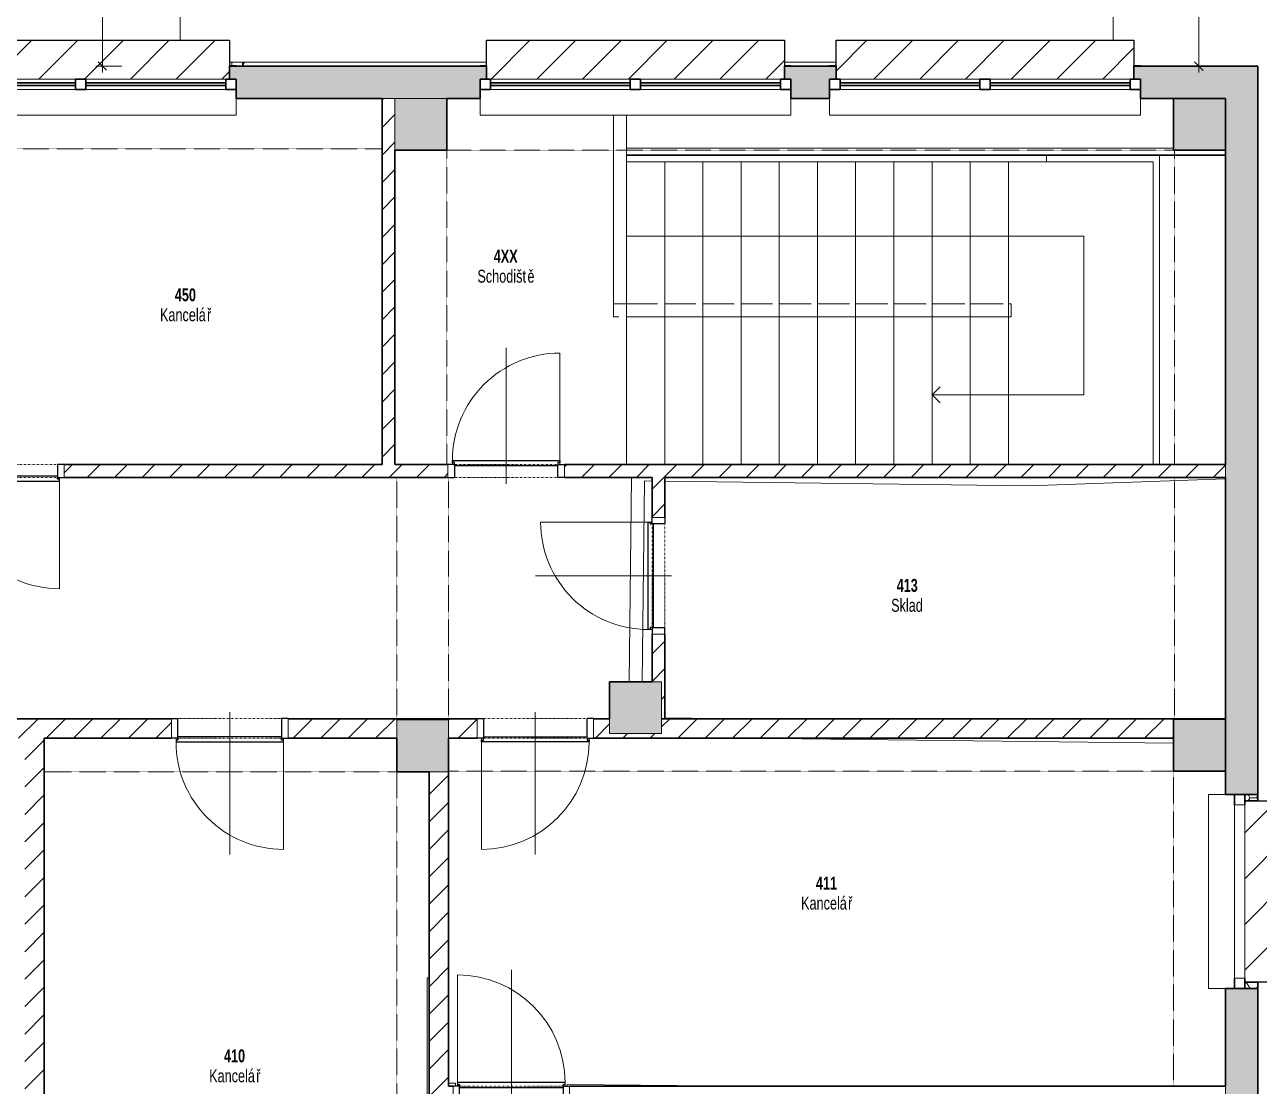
# Model space of a CAD drawing. Header units: millimetres. Extents: x 46521 to 257780, y -45352 to 20466.
# Drawn here: x 86866 to 96402, y -25119 to -16918 of the extents above; entities that cross this region are included whole.
import ezdxf

# ---------------------------------------------------------------- set-up
doc = ezdxf.new("R2010")
doc.units = ezdxf.units.MM
doc.linetypes.add('Dash dot dot', pattern=[5, 2, -1, 0, -1, 0, -1])
doc.linetypes.add('Čerchovaná se dvěma tečkami', pattern=[2.59, 1, -0.53, 0, -0.53, 0, -0.53])
for name, color, linetype, lineweight in [('A-ANNO-DIMS', 211, 'Continuous', 9), ('A-ANNO-DIMS-50', 211, 'Continuous', 9), ('A-AREA-IDEN', 2, 'Continuous', 9), ('A-DETL', 90, 'Continuous', 13), ('A-DOOR', 31, 'Continuous', 13), ('A-DOOR-FRAM', 31, 'Continuous', 25), ('A-FLOR', 192, 'Continuous', 13), ('A-FLOR-HRAL', 11, 'Continuous', 13), ('A-GENM', 13, 'Continuous', 13), ('A-GLAZ', 151, 'Continuous', 13), ('A-ROOF', 132, 'Continuous', 13), ('A-WALL', 113, 'Continuous', 13), ('A-WALL-PATT', 111, 'Continuous', 35), ('Q-SPCQ', 91, 'Continuous', 13), ('S-COLS', 52, 'Continuous', 13), ('S-STRS', 31, 'Continuous', 13), ('S-STRS-ANNO', 31, 'Continuous', 13)]:
    doc.layers.add(name, color=color, linetype=linetype, lineweight=lineweight)
doc.styles.add('Arial_2', font='arial.ttf', dxfattribs={"width": 0.7, "height": 100})
doc.styles.add('Arial_B', font='arialbd.ttf', dxfattribs={"width": 0.7, "height": 100})
doc.dimstyles.new('Vnitřní_-_průhledné', dxfattribs={"dimscale": 304.8, "dimtxt": 102.02594, "dimasz": 0.213255, "dimexe": 0.164042, "dimexo": 0.0625, "dimgap": 0.032808, "dimtad": 1, "dimdec": 0, "dimrnd": 5, "dimzin": 0, "dimdsep": 46, "dimtxsty": 'Arial_2', "dimblk1": 'OBLIQUE', "dimblk2": 'OBLIQUE', "dimsah": 1, "dimcen": 0.09, "dimdle": 0.164042, "dimazin": 0, "dimtfac": 1, "dimtdec": 4, "dimtix": 1, "dimtmove": 0, "dimatfit": 3, "dimfxl": 0.492126, "dimfxlon": 1, "dimtvp": 1, "dimtolj": 1, "dimtzin": 0, "dimarcsym": 2})
pattern_1 = [(45, (0, 0), (-106.06602, 106.06602), [])]

# ---------------------------------------------------------------- blocks, each defined once
blk = doc.blocks.new('DVERE_1k_oblozka - DD03_01_800x1970_koupelna-1549521-2NP_DEMOLICE B')
at = {"layer": 'A-DOOR'}
for p, q in [((-415, 47.1), (-415, 907.1)), ((0, -102.9), (0, 947.1)), ((-400, 47.1), (-450, 47.1)), ((-450, 47.1), (-450, -52.9)), ((-400, -52.9), (-400, 47.1)), ((305, 77.1), (-305, 77.1)), ((450, 47.1), (400, 47.1)), ((400, 47.1), (400, -52.9)), ((415, 77.1), (415, 47.1)), ((450, -52.9), (450, 47.1)), ((-450, -52.9), (-400, -52.9)), ((400, -52.9), (450, -52.9))]:
    blk.add_line(p, q, dxfattribs=at)
at = {"layer": 'A-DOOR', "lineweight": 25}
for p, q in [((415, 77.1), (-415, 77.1)), ((-415, 77.1), (-415, 62.1)), ((-415, 62.1), (-400, 62.1)), ((-400, 62.1), (-400, 47.1)), ((-400, 37.1), (400, 37.1)), ((400, 47.1), (400, 62.1)), ((400, 62.1), (415, 62.1)), ((415, 62.1), (415, 77.1))]:
    blk.add_line(p, q, dxfattribs=at)
at = {"layer": 'A-DOOR', "linetype": 'Čerchovaná se dvěma tečkami'}
for p, q in [((-400, 47.1), (400, 47.1)), ((-400, -52.9), (400, -52.9))]:
    blk.add_line(p, q, dxfattribs=at)
at = {"layer": 'A-DOOR'}
blk.add_arc((-415, 77.1), 830, 360, 90, dxfattribs=at)
at = {"layer": 'A-DOOR-FRAM'}
for p, q in [((-400, 47.1), (-450, 47.1)), ((-400, -52.9), (-400, 47.1)), ((400, 47.1), (400, -52.9)), ((400, 47.1), (450, 47.1)), ((-450, -52.9), (-400, -52.9)), ((450, -52.9), (400, -52.9))]:
    blk.add_line(p, q, dxfattribs=at)
blk = doc.blocks.new('DVERE_1k_oblozka - DD03_01_800x1970_koupelna-1549508-2NP_DEMOLICE B')
at = {"layer": 'A-DOOR'}
for p, q in [((0, -127.9), (0, 972.1)), ((-415, 72.1), (-415, 932.1)), ((305, 102.1), (-305, 102.1)), ((415, 102.1), (415, 72.1)), ((-400, 72.1), (-450, 72.1)), ((-450, 72.1), (-450, -77.9)), ((-400, -77.9), (-400, 72.1)), ((450, 72.1), (400, 72.1)), ((400, 72.1), (400, -77.9)), ((450, -77.9), (450, 72.1)), ((-450, -77.9), (-400, -77.9)), ((400, -77.9), (450, -77.9))]:
    blk.add_line(p, q, dxfattribs=at)
at = {"layer": 'A-DOOR', "lineweight": 25}
for p, q in [((415, 102.1), (-415, 102.1)), ((-415, 102.1), (-415, 87.1)), ((415, 87.1), (415, 102.1)), ((-415, 87.1), (-400, 87.1)), ((-400, 87.1), (-400, 72.1)), ((-400, 62.1), (400, 62.1)), ((400, 72.1), (400, 87.1)), ((400, 87.1), (415, 87.1))]:
    blk.add_line(p, q, dxfattribs=at)
at = {"layer": 'A-DOOR', "linetype": 'Čerchovaná se dvěma tečkami'}
for p, q in [((-400, 72.1), (400, 72.1)), ((-400, -77.9), (400, -77.9))]:
    blk.add_line(p, q, dxfattribs=at)
at = {"layer": 'A-DOOR'}
blk.add_arc((-415, 102.1), 830, 360, 90, dxfattribs=at)
at = {"layer": 'A-DOOR-FRAM'}
for p, q in [((-400, 72.1), (-450, 72.1)), ((-400, -77.9), (-400, 72.1)), ((400, 72.1), (400, -77.9)), ((400, 72.1), (450, 72.1)), ((-450, -77.9), (-400, -77.9)), ((450, -77.9), (400, -77.9))]:
    blk.add_line(p, q, dxfattribs=at)
blk = doc.blocks.new('DVERE_1k_oblozka - DD03_01_800x1970_koupelna-1549519-2NP_DEMOLICE B')
at = {"layer": 'A-DOOR'}
for p, q in [((0, 102.9), (0, -947.1)), ((-450, 52.9), (-400, 52.9)), ((-450, -47.1), (-450, 52.9)), ((-400, 52.9), (-400, -47.1)), ((400, 52.9), (450, 52.9)), ((400, -47.1), (400, 52.9)), ((450, 52.9), (450, -47.1)), ((-400, -47.1), (-450, -47.1)), ((-415, -47.1), (-415, -907.1)), ((305, -77.1), (-305, -77.1)), ((450, -47.1), (400, -47.1)), ((415, -77.1), (415, -47.1))]:
    blk.add_line(p, q, dxfattribs=at)
at = {"layer": 'A-DOOR', "linetype": 'Čerchovaná se dvěma tečkami'}
for p, q in [((-400, 52.9), (400, 52.9)), ((-400, -47.1), (400, -47.1))]:
    blk.add_line(p, q, dxfattribs=at)
at = {"layer": 'A-DOOR', "lineweight": 25}
for p, q in [((-415, -62.1), (-400, -62.1)), ((-415, -77.1), (-415, -62.1)), ((415, -77.1), (-415, -77.1)), ((-400, -37.1), (400, -37.1)), ((-400, -62.1), (-400, -47.1)), ((400, -47.1), (400, -62.1)), ((400, -62.1), (415, -62.1)), ((415, -62.1), (415, -77.1))]:
    blk.add_line(p, q, dxfattribs=at)
at = {"layer": 'A-DOOR'}
blk.add_arc((-415, -77.1), 830, 270, 0, dxfattribs=at)
at = {"layer": 'A-DOOR-FRAM'}
for p, q in [((-450, 52.9), (-400, 52.9)), ((-400, 52.9), (-400, -47.1)), ((400, -47.1), (400, 52.9)), ((450, 52.9), (400, 52.9)), ((-400, -47.1), (-450, -47.1)), ((400, -47.1), (450, -47.1))]:
    blk.add_line(p, q, dxfattribs=at)
blk = doc.blocks.new('DVERE_1k_oblozka - DD03_01_800x1970_koupelna-1549528-2NP_DEMOLICE B')
at = {"layer": 'A-DOOR'}
for p, q in [((0, 127.9), (0, -972.1)), ((-450, 77.9), (-400, 77.9)), ((-450, -72.1), (-450, 77.9)), ((-400, 77.9), (-400, -72.1)), ((400, 77.9), (450, 77.9)), ((400, -72.1), (400, 77.9)), ((450, 77.9), (450, -72.1)), ((-400, -72.1), (-450, -72.1)), ((-415, -72.1), (-415, -932.1)), ((450, -72.1), (400, -72.1)), ((415, -102.1), (415, -72.1)), ((305, -102.1), (-305, -102.1))]:
    blk.add_line(p, q, dxfattribs=at)
at = {"layer": 'A-DOOR', "linetype": 'Čerchovaná se dvěma tečkami'}
for p, q in [((-400, 77.9), (400, 77.9)), ((-400, -72.1), (400, -72.1))]:
    blk.add_line(p, q, dxfattribs=at)
at = {"layer": 'A-DOOR', "lineweight": 25}
for p, q in [((-415, -87.1), (-400, -87.1)), ((-415, -102.1), (-415, -87.1)), ((-400, -62.1), (400, -62.1)), ((-400, -87.1), (-400, -72.1)), ((400, -72.1), (400, -87.1)), ((400, -87.1), (415, -87.1)), ((415, -87.1), (415, -102.1)), ((415, -102.1), (-415, -102.1))]:
    blk.add_line(p, q, dxfattribs=at)
at = {"layer": 'A-DOOR'}
blk.add_arc((-415, -102.1), 830, 270, 0, dxfattribs=at)
at = {"layer": 'A-DOOR-FRAM'}
for p, q in [((-450, 77.9), (-400, 77.9)), ((-400, 77.9), (-400, -72.1)), ((400, -72.1), (400, 77.9)), ((450, 77.9), (400, 77.9)), ((-400, -72.1), (-450, -72.1)), ((400, -72.1), (450, -72.1))]:
    blk.add_line(p, q, dxfattribs=at)
blk = doc.blocks.new('OKNO_2k_ - OKNO_2k_2400 x 1500-1963719-2NP_DEMOLICE B')
at = {"layer": 'A-GLAZ'}
h = blk.add_hatch(dxfattribs=at)
h.set_pattern_fill('FP_68', color=256, style=0, pattern_type=2)
h.set_pattern_definition([(0, (-87298.374, 17363.343), (75, 43.3), [50, -100]), (60, (-87248.374, 17363.343), (0.0011, 86.601905), [50, -100]), (300, (-87248.374, 17363.343), (74.9989, -43.301905), [50, -100])])
h.paths.add_polyline_path([(1150.5, 125), (1200, 125), (1200, 126), (1150, 126), (1150, 125)])
h.paths.add_polyline_path([(-1150.5, 125), (-1150, 125), (-1150, 126), (-1200, 126), (-1200, 125)])
at = {"layer": 'A-GLAZ', "lineweight": 35}
for p, q in [((-1150, 126), (-1200, 126)), ((-1200, 126), (-1200, 125)), ((-1150, 125), (-1150, 126)), ((1150, 126), (1150, 125)), ((1200, 126), (1150, 126)), ((1200, 125), (1200, 126)), ((-1120, 25), (-1150, 25)), ((-1120, -55), (-1120, 25)), ((40, 25), (-40, 25)), ((-40, 25), (-40, -55)), ((40, -55), (40, 25)), ((1150, 25), (1120, 25)), ((1120, 25), (1120, -55)), ((-1200, -55), (-1120, -55)), ((-40, -5), (-1120, -5)), ((-1120, -5), (-1120, -25)), ((-1120, -25), (-40, -25)), ((-40, -25), (-40, -5)), ((-40, -55), (40, -55)), ((1120, -5), (40, -5)), ((40, -5), (40, -25)), ((40, -25), (1120, -25)), ((1120, -25), (1120, -5)), ((1120, -55), (1200, -55))]:
    blk.add_line(p, q, dxfattribs=at)
at = {"layer": 'A-GLAZ'}
for p, q in [((-40, 25), (-1120, 25)), ((1120, 25), (40, 25)), ((-1120, -55), (-40, -55)), ((40, -55), (1120, -55))]:
    blk.add_line(p, q, dxfattribs=at)
blk = doc.blocks.new('parapet s nosem_vnitní - parapet s nosem_vnitní-1280305-2NP_DEMOLICE B')
at = {"layer": 'A-GENM'}
for p, q in [((-1200, -190), (-1200, -70)), ((1200, -70), (1200, -190)), ((-1200, -190), (-1200, -200)), ((1200, -200), (1200, -190)), ((-1200, -200), (1200, -200))]:
    blk.add_line(p, q, dxfattribs=at)
blk = doc.blocks.new('parapet_ext - parapet_ext-V34-2NP_DEMOLICE B')
at = {"layer": 'Q-SPCQ'}
h = blk.add_hatch(dxfattribs=at)
h.set_pattern_fill('FP_69', color=41, style=0, pattern_type=2)
h.set_pattern_definition([(45, (-87298.37, 17338.34), (-176.7767, 176.7767), [])])
h.paths.add_polyline_path([(1150, 0), (1150, 300), (-1150, 300), (-1150, 0), (1120, 0)])
at = {"layer": 'Q-SPCQ', "color": 51, "lineweight": 25}
for p, q in [((-1150, 101), (-1150, 300)), ((-1150, 300), (1150, 300)), ((1150, 300), (1150, 101))]:
    blk.add_line(p, q, dxfattribs=at)
blk = doc.blocks.new('OKNO_1k_nadsvetlik - OKNO_1k_nadsvetlik_1500x1800-1969513-2NP_DEMOLICE B')
at = {"layer": 'A-GLAZ'}
h = blk.add_hatch(dxfattribs=at)
h.set_pattern_fill('FP_76', color=256, style=0, pattern_type=2)
h.set_pattern_definition([(90, (-23614.283, -96264.626), (-43.3, 75), [50, -100]), (150, (-23614.283, -96214.626), (-86.601905, 0.0011), [50, -100]), (30, (-23614.283, -96214.626), (43.301905, 74.9989), [50, -100])])
h.paths.add_polyline_path([(750, 126), (700, 126), (700, 25), (750, 25), (750, 125)])
h.paths.add_polyline_path([(-700, 25), (-700, 126), (-750, 126), (-750, 25), (-720.9, 25)])
at = {"layer": 'A-GLAZ', "lineweight": 35}
for p, q in [((-700, 126), (-750, 126)), ((-750, 126), (-750, 125)), ((-700, 25), (-700, 126)), ((700, 126), (700, 25)), ((750, 126), (700, 126)), ((750, 125), (750, 126)), ((-750, 25), (-700, 25)), ((-670, 25), (-750, 25)), ((750, 25), (670, 25)), ((700, 25), (750, 25)), ((-750, -55), (-670, -55)), ((670, -55), (750, -55))]:
    blk.add_line(p, q, dxfattribs=at)
at = {"layer": 'A-GLAZ'}
for p, q in [((670, 25), (-670, 25)), ((-670, 25), (-670, -55)), ((670, -55), (670, 25)), ((-670, -55), (670, -55))]:
    blk.add_line(p, q, dxfattribs=at)
blk = doc.blocks.new('parapet s nosem_vnitní - parapet s nosem_vnitní-1280338-2NP_DEMOLICE B')
at = {"layer": 'A-GENM'}
for p, q in [((-750, -190), (-750, -70)), ((750, -70), (750, -190)), ((-750, -190), (-750, -200)), ((750, -200), (750, -190)), ((-750, -200), (750, -200))]:
    blk.add_line(p, q, dxfattribs=at)
blk = doc.blocks.new('parapet_ext - parapet_ext-1802104-2NP_DEMOLICE B')
at = {"layer": 'Q-SPCQ'}
h = blk.add_hatch(dxfattribs=at)
h.set_pattern_fill('FP_77', color=41, style=0, pattern_type=2)
h.set_pattern_definition([(135, (-23614.28, -96289.63), (-176.7767, -176.7767), [])])
h.paths.add_polyline_path([(700, 101), (700, 300), (-700, 300), (-700, 0), (700, 0)])
at = {"layer": 'Q-SPCQ', "color": 51, "lineweight": 25}
for p, q in [((-700, 101), (-700, 300)), ((-700, 300), (700, 300)), ((700, 300), (700, 101))]:
    blk.add_line(p, q, dxfattribs=at)
blk = doc.blocks.new('OKNO_2k_ - OKNO_2k_2400 x 1500-V56-2NP_DEMOLICE B')
at = {"layer": 'A-GLAZ'}
h = blk.add_hatch(dxfattribs=at)
h.set_pattern_fill('FP_92', color=256, style=0, pattern_type=2)
h.set_pattern_definition([(0, (-91583.374, 17363.343), (75, 43.3), [50, -100]), (60, (-91533.374, 17363.343), (0.0011, 86.601905), [50, -100]), (300, (-91533.374, 17363.343), (74.9989, -43.301905), [50, -100])])
h.paths.add_polyline_path([(1200, 125), (1200, 126), (1150, 126), (1150.5, 125)])
h.paths.add_polyline_path([(-1200, 125), (-1150, 125), (-1150, 126), (-1200, 126)])
at = {"layer": 'A-GLAZ', "lineweight": 35}
for p, q in [((-1150, 126), (-1200, 126)), ((-1200, 126), (-1200, 125)), ((-1150, 125), (-1150, 126)), ((1150, 126), (1150, 125)), ((1200, 126), (1150, 126)), ((1200, 125), (1200, 126)), ((-1120, 25), (-1150, 25)), ((-1120, -55), (-1120, 25)), ((40, 25), (-40, 25)), ((-40, 25), (-40, -55)), ((40, -55), (40, 25)), ((1150, 25), (1120, 25)), ((1120, 25), (1120, -55)), ((-1200, -55), (-1120, -55)), ((-40, -5), (-1120, -5)), ((-1120, -5), (-1120, -25)), ((-1120, -25), (-40, -25)), ((-40, -25), (-40, -5)), ((-40, -55), (40, -55)), ((1120, -5), (40, -5)), ((40, -5), (40, -25)), ((40, -25), (1120, -25)), ((1120, -25), (1120, -5)), ((1120, -55), (1200, -55))]:
    blk.add_line(p, q, dxfattribs=at)
at = {"layer": 'A-GLAZ'}
for p, q in [((-40, 25), (-1120, 25)), ((1120, 25), (40, 25)), ((-1120, -55), (-40, -55)), ((40, -55), (1120, -55))]:
    blk.add_line(p, q, dxfattribs=at)
blk = doc.blocks.new('parapet_ext - parapet_ext-V57-2NP_DEMOLICE B')
at = {"layer": 'Q-SPCQ'}
h = blk.add_hatch(dxfattribs=at)
h.set_pattern_fill('FP_93', color=41, style=0, pattern_type=2)
h.set_pattern_definition([(45, (-91583.37, 17338.34), (-176.7767, 176.7767), [])])
h.paths.add_polyline_path([(1120, 0), (1150, 0), (1150, 300), (-1150, 300), (-1150, 0), (40, 0)])
at = {"layer": 'Q-SPCQ', "color": 51, "lineweight": 25}
for p, q in [((-1150, 101), (-1150, 300)), ((-1150, 300), (1150, 300)), ((1150, 300), (1150, 101))]:
    blk.add_line(p, q, dxfattribs=at)
blk = doc.blocks.new('OKNO_2k_ - OKNO_2k_2400 x 1500-V58-2NP_DEMOLICE B')
at = {"layer": 'A-GLAZ'}
h = blk.add_hatch(dxfattribs=at)
h.set_pattern_fill('FP_94', color=256, style=0, pattern_type=2)
h.set_pattern_definition([(0, (-94283.374, 17363.343), (75, 43.3), [50, -100]), (60, (-94233.374, 17363.343), (0.0011, 86.601905), [50, -100]), (300, (-94233.374, 17363.343), (74.9989, -43.301905), [50, -100])])
h.paths.add_polyline_path([(1200, 125), (1200, 126), (1150, 126), (1150.5, 125)])
h.paths.add_polyline_path([(-1200, 125), (-1150, 125), (-1150, 126), (-1200, 126)])
at = {"layer": 'A-GLAZ', "lineweight": 35}
for p, q in [((-1150, 126), (-1200, 126)), ((-1200, 126), (-1200, 125)), ((-1150, 125), (-1150, 126)), ((1150, 126), (1150, 125)), ((1200, 126), (1150, 126)), ((1200, 125), (1200, 126)), ((-1120, 25), (-1150, 25)), ((-1120, -55), (-1120, 25)), ((40, 25), (-40, 25)), ((-40, 25), (-40, -55)), ((40, -55), (40, 25)), ((1150, 25), (1120, 25)), ((1120, 25), (1120, -55)), ((-1200, -55), (-1120, -55)), ((-40, -5), (-1120, -5)), ((-1120, -5), (-1120, -25)), ((-1120, -25), (-40, -25)), ((-40, -25), (-40, -5)), ((-40, -55), (40, -55)), ((1120, -5), (40, -5)), ((40, -5), (40, -25)), ((40, -25), (1120, -25)), ((1120, -25), (1120, -5)), ((1120, -55), (1200, -55))]:
    blk.add_line(p, q, dxfattribs=at)
at = {"layer": 'A-GLAZ'}
for p, q in [((-40, 25), (-1120, 25)), ((1120, 25), (40, 25)), ((-1120, -55), (-40, -55)), ((40, -55), (1120, -55))]:
    blk.add_line(p, q, dxfattribs=at)
blk = doc.blocks.new('parapet_ext - parapet_ext-V59-2NP_DEMOLICE B')
at = {"layer": 'Q-SPCQ'}
h = blk.add_hatch(dxfattribs=at)
h.set_pattern_fill('FP_95', color=41, style=0, pattern_type=2)
h.set_pattern_definition([(45, (-94283.37, 17338.34), (-176.7767, 176.7767), [])])
h.paths.add_polyline_path([(1120, 0), (1150, 0), (1150, 300), (-1150, 300), (-1150, 0), (804.7, 0)])
at = {"layer": 'Q-SPCQ', "color": 51, "lineweight": 25}
for p, q in [((-1150, 101), (-1150, 300)), ((-1150, 300), (1150, 300)), ((1150, 300), (1150, 101))]:
    blk.add_line(p, q, dxfattribs=at)
blk = doc.blocks.new('Typ horního madla - Horní madlo_Vnitřní_-1837963-2NP_DEMOLICE B')
at = {"layer": 'A-FLOR-HRAL'}
for p, q in [((91514.2, -17977.7), (91514.2, -17927.7)), ((91514.2, -17927.7), (93645.2, -17927.7)), ((94759.2, -17927.7), (94759.2, -17977.7)), ((95630.9, -17927.7), (95630.9, -20315.3)), ((94464.2, -17977.7), (91514.2, -17977.7)), ((94759.2, -17977.7), (94464.2, -17977.7)), ((95580.9, -17977.7), (94759.2, -17977.7)), ((95580.9, -20315.3), (95580.9, -17977.7))]:
    blk.add_line(p, q, dxfattribs=at)
blk = doc.blocks.new('Typ horního madla - Horní madlo_Vnitřní_-V74-2NP_DEMOLICE B')
at = {"layer": 'A-FLOR-HRAL'}
for p, q in [((91514.2, -17977.7), (91514.2, -17927.7)), ((93645.2, -17927.7), (91514.2, -17927.7)), ((95630.9, -20315.3), (95630.9, -17927.7)), ((94759.2, -17977.7), (91514.2, -17977.7)), ((95580.9, -17977.7), (94759.2, -17977.7)), ((95580.9, -20315.3), (95580.9, -17977.7))]:
    blk.add_line(p, q, dxfattribs=at)
blk = doc.blocks.new('Typ horního madla - Horní madlo_Vnitřní_-1852405-2NP_DEMOLICE B')
at = {"layer": 'A-FLOR-HRAL'}
for p, q in [((91514.6, -17923.3), (91514.6, -17873.3)), ((91514.6, -17873.3), (95739.6, -17873.3)), ((96139.6, -17923.3), (91514.6, -17923.3))]:
    blk.add_line(p, q, dxfattribs=at)
blk = doc.blocks.new('Typ horního madla - Horní madlo_Vnitřní_-V80-2NP_DEMOLICE B')
at = {"layer": 'A-FLOR-HRAL'}
for p, q in [((91514.6, -17873.3), (91514.6, -17923.3)), ((91514.6, -17873.3), (95739.6, -17873.3)), ((91514.6, -17923.3), (96139.6, -17923.3))]:
    blk.add_line(p, q, dxfattribs=at)
blk = doc.blocks.new('Betonový čtvercový sloup - 400 x 400-1924018-2NP_DEMOLICE B')
at = {"layer": 'S-COLS'}
blk.add_hatch(color=9, dxfattribs=at).paths.add_polyline_path([(200, -200), (200, 200), (-200, 200), (-200, -200), (-95.4, -200)])
at = {"layer": 'S-COLS', "lineweight": 35}
for p, q in [((200, 200), (-200, 200)), ((-200, 200), (-200, -200)), ((200, -200), (200, 200)), ((-200, -200), (200, -200))]:
    blk.add_line(p, q, dxfattribs=at)
blk = doc.blocks.new('DIMBLOCK108-2NP_DEMOLICE B')
at = {"layer": 'A-ANNO-DIMS-50', "lineweight": 18}
for p, q in [((87466.1, -1060.6), (87433.6, -1028.1)), ((87466.1, -1060.6), (87498.6, -1093.1)), ((87466.1, -17238.3), (87433.6, -17205.8)), ((87466.1, -17238.3), (87498.6, -17270.8))]:
    blk.add_line(p, q, dxfattribs=at)
at = {"layer": 'A-ANNO-DIMS-50'}
for p, q in [((87466.1, -17288.3), (87466.1, -1010.6)), ((87466.1, -1060.6), (87416.1, -1060.6)), ((87466.1, -1060.6), (87616.1, -1060.6)), ((87466.1, -17238.3), (87416.1, -17238.3)), ((87466.1, -17238.3), (87616.1, -17238.3))]:
    blk.add_line(p, q, dxfattribs=at)
at = {"layer": 'A-ANNO-DIMS-50', "color": 0, "insert": (87326.3, -9282.9), "char_height": 100, "width": 320.204, "attachment_point": 1, "rotation": 90, "line_spacing_factor": 0.941778, "style": 'Arial_2'}
blk.add_mtext('16180', dxfattribs=at)
blk = doc.blocks.new('_Oblique')
at = {"color": 0, "linetype": 'ByBlock', "lineweight": -2}
blk.add_line((-0.5, -0.5), (0.5, 0.5), dxfattribs=at)
blk = doc.blocks.new('DIMBLOCK110-2NP_DEMOLICE B')
at = {"layer": 'A-ANNO-DIMS-50', "lineweight": 18}
for p, q in [((95940.8, -1063.6), (95908.3, -1031.1)), ((95940.8, -1063.6), (95973.3, -1096.1)), ((95934.6, -17238.5), (95902.1, -17206)), ((95934.6, -17238.5), (95967.1, -17271))]:
    blk.add_line(p, q, dxfattribs=at)
at = {"layer": 'A-ANNO-DIMS-50'}
for p, q in [((95940.8, -1013.6), (95934.6, -17288.5)), ((95940.8, -1063.6), (95790.8, -1063.6)), ((95940.8, -1063.6), (95990.8, -1063.6)), ((95934.6, -17238.5), (95784.6, -17238.5)), ((95934.6, -17238.5), (95984.6, -17238.6))]:
    blk.add_line(p, q, dxfattribs=at)
at = {"layer": 'A-ANNO-DIMS-50', "color": 0, "insert": (95797.9, -9284.5), "char_height": 100, "width": 320.204, "attachment_point": 1, "rotation": 90, "line_spacing_factor": 0.941778, "style": 'Arial_2'}
blk.add_mtext('16175', dxfattribs=at)

msp = doc.modelspace()

# ---------------------------------------------------------------- hatches: boundary and pattern name
at = {"layer": 'A-WALL-PATT', "lineweight": 13}
h = msp.add_hatch(dxfattribs=at)
h.set_pattern_fill('FP_42', color=256, angle=-315, style=0, pattern_type=2)
h.set_pattern_definition([(225, (83855.62, -17238.34), (143.684, -143.684), []), (180, (83626.68, -17305.65), (-143.684, -143.684), [25.4, -261.968]), (225, (83601.28, -17305.65), (143.684, -143.684), [25.4, -177.8]), (270, (83583.32, -17323.6), (143.684, -143.684), [25.4, -261.968]), (315, (83583.32, -17349), (143.684, 143.684), [25.4, -177.8]), (180, (83626.68, -17366.97), (-143.684, -143.684), [25.4, -261.968]), (225, (83644.64, -17349), (143.684, -143.684), [25.4, -177.8]), (270, (83644.64, -17323.61), (143.684, -143.684), [25.4, -261.968]), (315, (83626.68, -17305.65), (143.684, 143.684), [25.4, -177.8]), (225, (83560.1, -17390.19), (143.684, -143.684), [50.8, -152.4])])
h.paths.add_polyline_path([(95739.6, -17488.3), (96139.6, -17488.3), (96139.6, -17238.3), (95433.4, -17238.3), (95433.4, -17338.3), (95483.4, -17338.3), (95483.4, -17488.3)])
h.paths.add_polyline_path([(93083.4, -17488.3), (93083.4, -17338.3), (93133.4, -17338.3), (93133.4, -17238.3), (92733.4, -17238.3), (92733.4, -17338.3), (92783.4, -17338.3), (92783.4, -17488.3), (92819.8, -17488.3)])
h.paths.add_polyline_path([(90383.4, -17488.3), (90383.4, -17338.3), (90433.4, -17338.3), (90433.4, -17238.3), (88448.4, -17238.3), (88448.4, -17338.3), (88498.4, -17338.3), (88498.4, -17488.3), (90125.8, -17488.3)])
h.paths.add_polyline_path([(85871.3, -17488.3), (86098.4, -17488.3), (86098.4, -17338.3), (86148.4, -17338.3), (86148.4, -17238.3), (85768.4, -17238.3), (85768.4, -17488.3)])
h.paths.add_polyline_path([(84568.4, -17488.3), (84568.4, -17238.3), (83468.4, -17238.3), (83468.4, -17488.3), (83689.1, -17488.3), (83689.1, -17408.3), (84089.1, -17408.3), (84089.1, -17488.3)])
h.paths.add_polyline_path([(82268.4, -17488.3), (82268.4, -17238.3), (81918.4, -17238.3), (81918.4, -17338.3), (81968.4, -17338.3), (81968.4, -17488.3), (82234.5, -17488.3)])
h.paths.add_polyline_path([(79210.1, -17488.3), (79568.4, -17488.3), (79568.4, -17338.3), (79618.4, -17338.3), (79618.4, -17238.3), (77533.3, -17238.3), (77533.3, -17488.3), (78253.3, -17488.3)])
h.paths.add_polyline_path([(76633.3, -17488.3), (76633.3, -17238.3), (75433.3, -17238.3), (75433.3, -17488.3), (76185.8, -17488.3)])
h.paths.add_polyline_path([(73541.8, -17488.3), (74533.3, -17488.3), (74533.3, -17238.3), (74422.2, -17238.3), (74421.8, -17378.7), (74421.5, -17381), (74419.6, -17385.6), (74416.6, -17389.5), (74412.6, -17392.5), (74408, -17394.4), (74403.1, -17395.1), (74398.2, -17394.4), (74393.6, -17392.5), (74389.6, -17389.5), (74386.6, -17385.6), (74384.7, -17381), (74384.1, -17372.4), (74384.1, -17238.3), (73560.9, -17238.3), (73560.5, -17378.7), (73560.2, -17381), (73558.3, -17385.6), (73555.3, -17389.5), (73550.3, -17393), (73546.7, -17394.4), (73541.8, -17395.1), (73536.9, -17394.4), (73532.3, -17392.5), (73528.3, -17389.5), (73525.3, -17385.6), (73523.4, -17381), (73522.8, -17372.4), (73522.8, -17238.3), (73333.3, -17238.3), (73333.3, -17488.3), (73539.4, -17488.3)])
h.paths.add_polyline_path([(72433.3, -17488.3), (72433.3, -17238.3), (71715.3, -17238.3), (71715.3, -17488.3), (72405.3, -17488.3)])
h = msp.add_hatch(dxfattribs=at)
h.set_pattern_fill('FP_43', color=256, angle=45, style=0, pattern_type=2)
h.set_pattern_definition([(315, (96139.63, -23175.66), (143.684, 143.684), []), (270, (96206.93, -23404.6), (143.684, -143.684), [25.4, -261.968]), (315, (96206.93, -23430), (143.684, 143.684), [25.4, -177.8]), (9e-14, (96224.89, -23447.96), (143.684, 143.684), [25.4, -261.968]), (45, (96250.29, -23447.96), (-143.684, 143.684), [25.4, -177.8]), (270, (96268.25, -23404.6), (143.684, -143.684), [25.4, -261.968]), (315, (96250.29, -23386.64), (143.684, 143.684), [25.4, -177.8]), (9e-14, (96224.89, -23386.64), (143.684, 143.684), [25.4, -261.968]), (45, (96206.93, -23404.6), (-143.684, 143.684), [25.4, -177.8]), (315, (96291.47, -23471.18), (143.684, 143.684), [50.8, -152.4])])
h.paths.add_polyline_path([(96139.6, -28969.3), (96389.6, -28969.3), (96389.6, -24364.3), (96139.6, -24364.3), (96139.6, -28719.3)])
h.paths.add_polyline_path([(96389.6, -22864.3), (96389.6, -17238.3), (96139.6, -17238.3), (96139.6, -22864.3)])
h = msp.add_hatch(dxfattribs=at)
h.set_pattern_fill('FP_10', color=256, style=0, pattern_type=2)
h.set_pattern_definition(pattern_1)
h.paths.add_polyline_path([(89625.8, -20315.3), (89725.8, -20315.3), (89725.8, -17488.3), (89625.8, -17488.3), (89625.8, -20230.5)])
h = msp.add_hatch(dxfattribs=at)
h.set_pattern_fill('FP_10', color=256, style=0, pattern_type=2)
h.set_pattern_definition(pattern_1)
h.paths.add_polyline_path([(96139.6, -20415.3), (96139.6, -20315.3), (91034.4, -20315.3), (91034.4, -20415.3), (95844.2, -20415.3)])
h.paths.add_polyline_path([(90134.4, -20415.3), (90134.4, -20315.3), (87169.8, -20315.3), (87169.8, -20415.3), (89795.4, -20415.3)])
h.paths.add_polyline_path([(86021.3, -20415.3), (86269.8, -20415.3), (86269.8, -20315.3), (86021.3, -20315.3)])
h = msp.add_hatch(dxfattribs=at)
h.set_pattern_fill('FP_10', color=256, style=0, pattern_type=2)
h.set_pattern_definition(pattern_1)
h.paths.add_polyline_path([(91783.8, -22279.3), (91811.1, -22279.3), (91811.1, -21625.3), (91711.1, -21625.3), (91711.1, -21994.1), (91783.8, -21994.1)])
h.paths.add_polyline_path([(91811.1, -20725.3), (91811.1, -20415.3), (91711.1, -20415.3), (91711.1, -20725.3)])
h = msp.add_hatch(dxfattribs=at)
h.set_pattern_fill('FP_10', color=256, style=0, pattern_type=2)
h.set_pattern_definition(pattern_1)
h.paths.add_polyline_path([(95739.6, -22429.3), (95739.6, -22284.3), (96139.6, -22284.3), (96139.6, -22279.3), (91783.8, -22279.3), (91783.8, -22394.1), (91383.8, -22394.1), (91383.8, -22279.3), (91259.6, -22279.3), (91259.6, -22429.3), (94332, -22429.3)])
h.paths.add_polyline_path([(88899.6, -22429.3), (89739.6, -22429.3), (89739.6, -22289.3), (90139.6, -22289.3), (90139.6, -22429.3), (90359.6, -22429.3), (90359.6, -22279.3), (88899.6, -22279.3)])
h.paths.add_polyline_path([(87999.6, -22429.3), (87999.6, -22279.3), (85601.4, -22279.3), (85601.4, -22429.3), (87015.8, -22429.3)])
h.paths.add_polyline_path([(83729.9, -22429.3), (83729.9, -22284.3), (84129.9, -22284.3), (84129.9, -22429.3), (84701.4, -22429.3), (84701.4, -22279.3), (81581.4, -22279.3), (81581.4, -22429.3), (83724.6, -22429.3)])
h.paths.add_polyline_path([(80681.4, -22429.3), (80681.4, -22279.3), (80319.6, -22279.3), (80319.6, -22429.3)])
h = msp.add_hatch(dxfattribs=at)
h.set_pattern_fill('FP_10', color=256, style=0, pattern_type=2)
h.set_pattern_definition(pattern_1)
h.paths.add_polyline_path([(87015.8, -28719.3), (87015.8, -22429.3), (86865.8, -22429.3), (86865.8, -28719.3)])
h = msp.add_hatch(dxfattribs=at)
h.set_pattern_fill('FP_10', color=256, style=0, pattern_type=2)
h.set_pattern_definition(pattern_1)
h.paths.add_polyline_path([(90124.6, -28719.3), (90139.6, -28719.3), (90139.6, -22689.3), (89989.6, -22689.3), (89989.6, -28319.3), (90124.6, -28319.3)])
at = {"layer": 'S-COLS'}
for points in [[(89725.8, -17888.3), (90125.8, -17888.3), (90125.8, -17488.3), (89725.8, -17488.3), (89725.8, -17567.6)], [(91711.1, -22394.1), (91783.8, -22394.1), (91783.8, -21994.1), (91383.8, -21994.1), (91383.8, -22394.1)], [(90139.6, -22689.3), (90139.6, -22289.3), (89739.6, -22289.3), (89739.6, -22689.3), (89989.6, -22689.3)]]:
    msp.add_hatch(color=9, dxfattribs=at).paths.add_polyline_path(points)

# ---------------------------------------------------------------- linework, layer by layer
at = {"layer": 'A-DETL', "linetype": 'Dash dot dot'}
for p, q in [((86021.3, -17878.3), (89625.8, -17878.3)), ((90125.8, -17888.3), (95745.8, -17888.3)), ((90125.8, -17888.3), (90125.8, -20308.3)), ((95745.8, -17888.3), (95745.8, -20315.3)), ((89739.6, -22289.3), (89739.6, -20415.3)), ((90139.6, -22289.3), (90139.6, -20423.3)), ((95745.8, -20415.3), (95745.8, -22284.3)), ((89739.6, -22689.3), (87015.8, -22689.3)), ((89739.6, -22689.3), (89739.6, -28324.3)), ((95739.6, -22684.3), (90139.6, -22684.3)), ((95739.6, -25119.3), (95739.6, -22684.3))]:
    msp.add_line(p, q, dxfattribs=at)
at = {"layer": 'A-FLOR'}
for p, q in [((93645.2, -17927.7), (96139.6, -17927.7)), ((91514.2, -20315.3), (91514.2, -17977.7))]:
    msp.add_line(p, q, dxfattribs=at)
at = {"layer": 'A-ROOF', "color": 41}
for p, q in [((88108.7, -1060.6), (88066.3, -17038.3)), ((95274.1, -17038.3), (95211.1, -1063.3)), ((88448.4, -17208.3), (90433.4, -17208.3)), ((92733.4, -17208.3), (93133.4, -17208.3))]:
    msp.add_line(p, q, dxfattribs=at)
at = {"layer": 'A-ROOF'}
msp.add_line((88547.7, -17238.3), (88547.7, -17208.3), dxfattribs=at)
at = {"layer": 'A-ROOF', "lineweight": 25}
msp.add_line((88547.7, -17238.3), (88563.2, -17208.3), dxfattribs=at)
at = {"layer": 'A-WALL', "lineweight": 35}
for p, q in [((90433.4, -17238.3), (88448.4, -17238.3)), ((88448.4, -17238.3), (88448.4, -17338.3)), ((90433.4, -17338.3), (90433.4, -17238.3)), ((93133.4, -17238.3), (92733.4, -17238.3)), ((92733.4, -17238.3), (92733.4, -17338.3)), ((93133.4, -17338.3), (93133.4, -17238.3)), ((96389.6, -17238.3), (95433.4, -17238.3)), ((95433.4, -17238.3), (95433.4, -17338.3)), ((96389.6, -22864.3), (96389.6, -17238.3)), ((88448.4, -17338.3), (88498.4, -17338.3)), ((88498.4, -17338.3), (88498.4, -17488.3)), ((90383.4, -17488.3), (90383.4, -17338.3)), ((90383.4, -17338.3), (90433.4, -17338.3)), ((92733.4, -17338.3), (92783.4, -17338.3)), ((92783.4, -17338.3), (92783.4, -17488.3)), ((93083.4, -17488.3), (93083.4, -17338.3)), ((93083.4, -17338.3), (93133.4, -17338.3)), ((95433.4, -17338.3), (95483.4, -17338.3)), ((95483.4, -17338.3), (95483.4, -17488.3)), ((88498.4, -17488.3), (89625.8, -17488.3)), ((89625.8, -17488.3), (89625.8, -20315.3)), ((90125.8, -17488.3), (90383.4, -17488.3)), ((92783.4, -17488.3), (93083.4, -17488.3)), ((95483.4, -17488.3), (95739.6, -17488.3)), ((89725.8, -20315.3), (89725.8, -17888.3)), ((96139.6, -17888.3), (96139.6, -20315.3)), ((89625.8, -20315.3), (87169.8, -20315.3)), ((90134.4, -20315.3), (89725.8, -20315.3)), ((96139.6, -20315.3), (91034.4, -20315.3)), ((87169.8, -20415.3), (90134.4, -20415.3)), ((91034.4, -20415.3), (91711.1, -20415.3)), ((91711.1, -20415.3), (91711.1, -20725.3)), ((91811.1, -20415.3), (96139.6, -20415.3)), ((91811.1, -20725.3), (91811.1, -20415.3)), ((96139.6, -20415.3), (96139.6, -22279.3)), ((91711.1, -21625.3), (91711.1, -21994.1)), ((91811.1, -22279.3), (91811.1, -21625.3)), ((87999.6, -22279.3), (85601.4, -22279.3)), ((90359.6, -22279.3), (88899.6, -22279.3)), ((91383.8, -22279.3), (91259.6, -22279.3)), ((91783.8, -22279.3), (96139.6, -22279.3)), ((87015.8, -22429.3), (87999.6, -22429.3)), ((87015.8, -28719.3), (87015.8, -22429.3)), ((88899.6, -22429.3), (89739.6, -22429.3)), ((90139.6, -22429.3), (90359.6, -22429.3)), ((91259.6, -22429.3), (95739.6, -22429.3)), ((89989.6, -22689.3), (89989.6, -28319.3)), ((90139.6, -25119.3), (90139.6, -22689.3)), ((96139.6, -22684.3), (96139.6, -22864.3)), ((96139.6, -22864.3), (96389.6, -22864.3)), ((96389.6, -24364.3), (96139.6, -24364.3)), ((96139.6, -24364.3), (96139.6, -25119.3)), ((96389.6, -28969.3), (96389.6, -24364.3)), ((90174.6, -25119.3), (90139.6, -25119.3)), ((96139.6, -25119.3), (91074.6, -25119.3))]:
    msp.add_line(p, q, dxfattribs=at)
at = {"layer": 'A-WALL'}
for p, q in [((88465.9, -17208.3), (88465.9, -17237.3)), ((89625.8, -17488.3), (90125.8, -17488.3)), ((89725.8, -17888.3), (89725.8, -17488.3)), ((91414.4, -19175.3), (91414.4, -17618.3)), ((91514.4, -17618.3), (91514.4, -17927.7)), ((91514.4, -17977.7), (91514.4, -19075.3)), ((91414.4, -19075.3), (91752.6, -19075.3)), ((91809.2, -19075.3), (92049.3, -19075.3)), ((92104.2, -19075.3), (92346.1, -19075.3)), ((92399.2, -19075.3), (92642.9, -19075.3)), ((92694.2, -19075.3), (92939.6, -19075.3)), ((92989.2, -19075.3), (93236.4, -19075.3)), ((93284.2, -19075.3), (93533.2, -19075.3)), ((93579.2, -19075.3), (93830, -19075.3)), ((93874.2, -19075.3), (94126.7, -19075.3)), ((94169.2, -19075.3), (94423.5, -19075.3)), ((94464.2, -19075.3), (94484.4, -19075.3)), ((94484.4, -19075.3), (94484.4, -19175.3)), ((91455.8, -19175.3), (91414.4, -19175.3)), ((91752.6, -19175.3), (91514.2, -19175.3)), ((92049.3, -19175.3), (91809.2, -19175.3)), ((92346.1, -19175.3), (92104.2, -19175.3)), ((92642.9, -19175.3), (92399.2, -19175.3)), ((92939.6, -19175.3), (92694.2, -19175.3)), ((93236.4, -19175.3), (92989.2, -19175.3)), ((93533.2, -19175.3), (93284.2, -19175.3)), ((93830, -19175.3), (93579.2, -19175.3)), ((94126.7, -19175.3), (93874.2, -19175.3)), ((94423.5, -19175.3), (94169.2, -19175.3)), ((94484.4, -19175.3), (94464.2, -19175.3)), ((96139.6, -20415.3), (96139.6, -20315.3)), ((91535.8, -21994.1), (91553.4, -20415.3)), ((91653.1, -20443), (91635.8, -21994.1)), ((91711.1, -20443.7), (91653.1, -20443)), ((94623.7, -20479.4), (91811.1, -20444.9)), ((96139.6, -20426.5), (94623.7, -20479.4)), ((91711.1, -21994.1), (91783.8, -21994.1)), ((91783.8, -21994.1), (91783.8, -22394.1)), ((89739.6, -22429.3), (89739.6, -22289.3)), ((89739.6, -22289.3), (90139.6, -22289.3)), ((90139.6, -22289.3), (90139.6, -22429.3)), ((91383.8, -22394.1), (91383.8, -22279.3)), ((91811.1, -22272), (92432.2, -22279.3)), ((96139.6, -22284.3), (96139.6, -22279.3)), ((91783.8, -22394.1), (91383.8, -22394.1)), ((95739.6, -22468.2), (92431.3, -22429.3)), ((90139.6, -22689.3), (89989.6, -22689.3)), ((89974.6, -28319.3), (89974.6, -24281.8)), ((89989.6, -24281.8), (89974.6, -24281.8)), ((90139.6, -25094.6), (90194.6, -25095.1)), ((90194.6, -25119.3), (90194.6, -25095.1)), ((91054.6, -25104.3), (92471.3, -25119.3)), ((91054.6, -25104.3), (91054.6, -25119.3)), ((96139.6, -25269.3), (96139.6, -25119.3))]:
    msp.add_line(p, q, dxfattribs=at)
at = {"layer": 'S-COLS'}
for p, q in [((90125.8, -17488.3), (89725.8, -17488.3)), ((89725.8, -17488.3), (89725.8, -17888.3)), ((91783.8, -21994.1), (91711.1, -21994.1)), ((91783.8, -22279.3), (91783.8, -21994.1)), ((90139.6, -22289.3), (89739.6, -22289.3)), ((89739.6, -22289.3), (89739.6, -22429.3)), ((90139.6, -22429.3), (90139.6, -22289.3)), ((91383.8, -22279.3), (91383.8, -22394.1)), ((91783.8, -22394.1), (91783.8, -22279.3)), ((91383.8, -22394.1), (91783.8, -22394.1)), ((89989.6, -22689.3), (90139.6, -22689.3))]:
    msp.add_line(p, q, dxfattribs=at)
at = {"layer": 'S-COLS', "lineweight": 35}
for p, q in [((90125.8, -17888.3), (90125.8, -17488.3)), ((89725.8, -17888.3), (90125.8, -17888.3)), ((91711.1, -21994.1), (91383.8, -21994.1)), ((91383.8, -21994.1), (91383.8, -22279.3)), ((89739.6, -22429.3), (89739.6, -22689.3)), ((90139.6, -22689.3), (90139.6, -22429.3)), ((89739.6, -22689.3), (89989.6, -22689.3))]:
    msp.add_line(p, q, dxfattribs=at)
at = {"layer": 'S-STRS'}
for p, q in [((95631.3, -20315.3), (95631.3, -17927.7)), ((91514.2, -19175.3), (91514.2, -17977.7)), ((91809.2, -19175.3), (91809.2, -17977.7)), ((91809.2, -19175.3), (91809.2, -17977.7)), ((92104.2, -19175.3), (92104.2, -17977.7)), ((92104.2, -19175.3), (92104.2, -17977.7)), ((92399.2, -19175.3), (92399.2, -17977.7)), ((92399.2, -19175.3), (92399.2, -17977.7)), ((92694.2, -19175.3), (92694.2, -17977.7)), ((92694.2, -19175.3), (92694.2, -17977.7)), ((92989.2, -19175.3), (92989.2, -17977.7)), ((92989.2, -19175.3), (92989.2, -17977.7)), ((93284.2, -19175.3), (93284.2, -17977.7)), ((93284.2, -19175.3), (93284.2, -17977.7)), ((93579.2, -19175.3), (93579.2, -17977.7)), ((93579.2, -19175.3), (93579.2, -17977.7)), ((93874.2, -19175.3), (93874.2, -17977.7)), ((93874.2, -19175.3), (93874.2, -17977.7)), ((94169.2, -19175.3), (94169.2, -17977.7)), ((94169.2, -19175.3), (94169.2, -17977.7)), ((94464.2, -19175.3), (94464.2, -17977.7)), ((94464.2, -19175.3), (94464.2, -17977.7)), ((91809.2, -19175.3), (91752.6, -19175.3)), ((91809.2, -19175.3), (91809.2, -20315.3)), ((91809.2, -19175.3), (91809.2, -20315.3)), ((92104.2, -19175.3), (92049.3, -19175.3)), ((92104.2, -19175.3), (92104.2, -20315.3)), ((92104.2, -19175.3), (92104.2, -20315.3)), ((92399.2, -19175.3), (92346.1, -19175.3)), ((92399.2, -19175.3), (92399.2, -20315.3)), ((92399.2, -19175.3), (92399.2, -20315.3)), ((92694.2, -19175.3), (92642.9, -19175.3)), ((92694.2, -19175.3), (92694.2, -20315.3)), ((92694.2, -19175.3), (92694.2, -20315.3)), ((92989.2, -19175.3), (92939.6, -19175.3)), ((92989.2, -19175.3), (92989.2, -20315.3)), ((92989.2, -19175.3), (92989.2, -20315.3)), ((93284.2, -19175.3), (93236.4, -19175.3)), ((93284.2, -19175.3), (93284.2, -20315.3)), ((93284.2, -19175.3), (93284.2, -20315.3)), ((93579.2, -19175.3), (93533.2, -19175.3)), ((93579.2, -19175.3), (93579.2, -20315.3)), ((93579.2, -19175.3), (93579.2, -20315.3)), ((93874.2, -19175.3), (93830, -19175.3)), ((93874.2, -19175.3), (93874.2, -20315.3)), ((93874.2, -19175.3), (93874.2, -20315.3)), ((94169.2, -19175.3), (94126.7, -19175.3)), ((94169.2, -19175.3), (94169.2, -20315.3)), ((94169.2, -19175.3), (94169.2, -20315.3)), ((94464.2, -19175.3), (94423.5, -19175.3)), ((94464.2, -19175.3), (94464.2, -20315.3)), ((94464.2, -19175.3), (94464.2, -20315.3))]:
    msp.add_line(p, q, dxfattribs=at)
at = {"layer": 'S-STRS-ANNO'}
for p, q in [((91809.2, -18551.3), (91514.4, -18551.3)), ((92104.2, -18551.3), (91809.2, -18551.3)), ((92399.2, -18551.3), (92104.2, -18551.3)), ((92694.2, -18551.3), (92399.2, -18551.3)), ((92989.2, -18551.3), (92694.2, -18551.3)), ((93284.2, -18551.3), (92989.2, -18551.3)), ((93579.2, -18551.3), (93284.2, -18551.3)), ((93874.2, -18551.3), (93579.2, -18551.3)), ((94169.2, -18551.3), (93874.2, -18551.3)), ((94464.2, -18551.3), (94169.2, -18551.3)), ((95047.7, -18551.3), (94464.2, -18551.3)), ((95047.7, -19777.4), (95047.7, -18551.3)), ((93874.2, -19777.4), (93936.7, -19714.9)), ((93874.2, -19777.4), (94169.2, -19777.4)), ((93874.2, -19777.4), (93936.7, -19839.9)), ((94169.2, -19777.4), (94464.2, -19777.4)), ((94464.2, -19777.4), (95047.7, -19777.4))]:
    msp.add_line(p, q, dxfattribs=at)

# ---------------------------------------------------------------- block references
at = {"layer": 'A-DOOR'}
for name, p, rotation in [('DVERE_1k_oblozka - DD03_01_800x1970_koupelna-1549519-2NP_DEMOLICE B', (90584.4, -20362.4), 180), ('DVERE_1k_oblozka - DD03_01_800x1970_koupelna-1549521-2NP_DEMOLICE B', (86719.8, -20368.1), 180), ('DVERE_1k_oblozka - DD03_01_800x1970_koupelna-1549519-2NP_DEMOLICE B', (91758.2, -21175.3), 269.9999999999999), ('DVERE_1k_oblozka - DD03_01_800x1970_koupelna-1549508-2NP_DEMOLICE B', (88449.6, -22357.1), 180)]:
    msp.add_blockref(name, p, dxfattribs=dict(at, rotation=rotation))
for name, p in [('DVERE_1k_oblozka - DD03_01_800x1970_koupelna-1549528-2NP_DEMOLICE B', (90809.6, -22357.1)), ('DVERE_1k_oblozka - DD03_01_800x1970_koupelna-1549508-2NP_DEMOLICE B', (90624.6, -25191.4))]:
    msp.add_blockref(name, p, dxfattribs=at)
at = {"layer": 'A-FLOR-HRAL'}
for name in ['Typ horního madla - Horní madlo_Vnitřní_-1837963-2NP_DEMOLICE B', 'Typ horního madla - Horní madlo_Vnitřní_-V74-2NP_DEMOLICE B', 'Typ horního madla - Horní madlo_Vnitřní_-1852405-2NP_DEMOLICE B', 'Typ horního madla - Horní madlo_Vnitřní_-V80-2NP_DEMOLICE B']:
    msp.add_blockref(name, (0, 0), dxfattribs=at)
at = {"layer": 'A-GENM'}
for p in [(87298.4, -17418.3), (91583.4, -17418.3), (94283.4, -17418.3)]:
    msp.add_blockref('parapet s nosem_vnitní - parapet s nosem_vnitní-1280305-2NP_DEMOLICE B', p, dxfattribs=at)
at = {"layer": 'A-GENM', "rotation": 269.9999999999999}
msp.add_blockref('parapet s nosem_vnitní - parapet s nosem_vnitní-1280338-2NP_DEMOLICE B', (96209.6, -23614.3), dxfattribs=at)
at = {"layer": 'A-GLAZ'}
for name, p in [('OKNO_2k_ - OKNO_2k_2400 x 1500-1963719-2NP_DEMOLICE B', (87298.4, -17363.3)), ('OKNO_2k_ - OKNO_2k_2400 x 1500-V56-2NP_DEMOLICE B', (91583.4, -17363.3)), ('OKNO_2k_ - OKNO_2k_2400 x 1500-V58-2NP_DEMOLICE B', (94283.4, -17363.3))]:
    msp.add_blockref(name, p, dxfattribs=at)
at = {"layer": 'A-GLAZ', "rotation": 269.9999999999999}
msp.add_blockref('OKNO_1k_nadsvetlik - OKNO_1k_nadsvetlik_1500x1800-1969513-2NP_DEMOLICE B', (96264.6, -23614.3), dxfattribs=at)
at = {"layer": 'Q-SPCQ', "color": 51, "lineweight": 25}
for name, p in [('parapet_ext - parapet_ext-V34-2NP_DEMOLICE B', (87298.4, -17338.3)), ('parapet_ext - parapet_ext-V57-2NP_DEMOLICE B', (91583.4, -17338.3)), ('parapet_ext - parapet_ext-V59-2NP_DEMOLICE B', (94283.4, -17338.3))]:
    msp.add_blockref(name, p, dxfattribs=at)
at = {"layer": 'Q-SPCQ', "color": 51, "lineweight": 25, "rotation": 269.9999999999999}
msp.add_blockref('parapet_ext - parapet_ext-1802104-2NP_DEMOLICE B', (96289.6, -23614.3), dxfattribs=at)
at = {"layer": 'S-COLS'}
for p in [(95939.6, -17688.3), (95939.6, -22484.3)]:
    msp.add_blockref('Betonový čtvercový sloup - 400 x 400-1924018-2NP_DEMOLICE B', p, dxfattribs=at)

# ---------------------------------------------------------------- texts
at = {"layer": 'A-AREA-IDEN', "lineweight": 18, "char_height": 100, "attachment_point": 1}
for s, insert, width, style in [('4XX', (90488.6, -18657.3), 230.084, 'Arial_B'), ('Schodišt', (90362.5, -18811.4), 468.586, 'Arial_2'), ('\\fArial|b0|i0|c238|p34|;\\W.7;ě', (90749.1, -18811.4), 67.342, 'Arial_2'), ('450', (88025.4, -18955.2), 202.025, 'Arial_B'), ('Kancelá', (87910.7, -19109.4), 440.527, 'Arial_2'), ('\\fArial|b0|i0|c238|p34|;\\W.7;ř', (88274.2, -19109.4), 39.283, 'Arial_2'), ('413', (93601.1, -21199.5), 202.025, 'Arial_B'), ('Sklad', (93558.3, -21353.7), 305.844, 'Arial_2'), ('411', (92977.3, -23500.1), 202.025, 'Arial_B'), ('Kancelá', (92862.7, -23654.2), 440.527, 'Arial_2'), ('\\fArial|b0|i0|c238|p34|;\\W.7;ř', (93226.1, -23654.2), 39.283, 'Arial_2'), ('410', (88405.1, -24834.1), 202.025, 'Arial_B'), ('Kancelá', (88290.5, -24988.2), 440.527, 'Arial_2'), ('\\fArial|b0|i0|c238|p34|;\\W.7;ř', (88654, -24988.2), 39.283, 'Arial_2')]:
    msp.add_mtext(s, dxfattribs=dict(at, insert=insert, width=width, style=style))

# ---------------------------------------------------------------- dimensions: what is measured, and where the dimension line sits
at = {"layer": 'A-ANNO-DIMS'}
for base, p1, p2, angle, override, picture, middle in [((87466.1, -1060.6), (87616.1, -17238.3), (87616.1, -1060.6), 90, {"dimpost": '<>', "dimfxl": 16177.728129}, 'DIMBLOCK108-2NP_DEMOLICE B', (87405, -9149.5)), ((95934.6, -17238.5), (95790.8, -1063.6), (95784.6, -17238.5), 89.97799, {"dimpost": '<>', "dimfxl": 16174.91268}, 'DIMBLOCK110-2NP_DEMOLICE B', (95876.6, -9151.1))]:
    dim = msp.add_linear_dim(base=base, p1=p1, p2=p2, angle=angle, dimstyle='Vnitřní_-_průhledné', override=override, dxfattribs=at)
    dim.commit()
    dim.dimension.update_dxf_attribs({"geometry": picture, "text_midpoint": middle})

doc.saveas('drawing.dxf')
